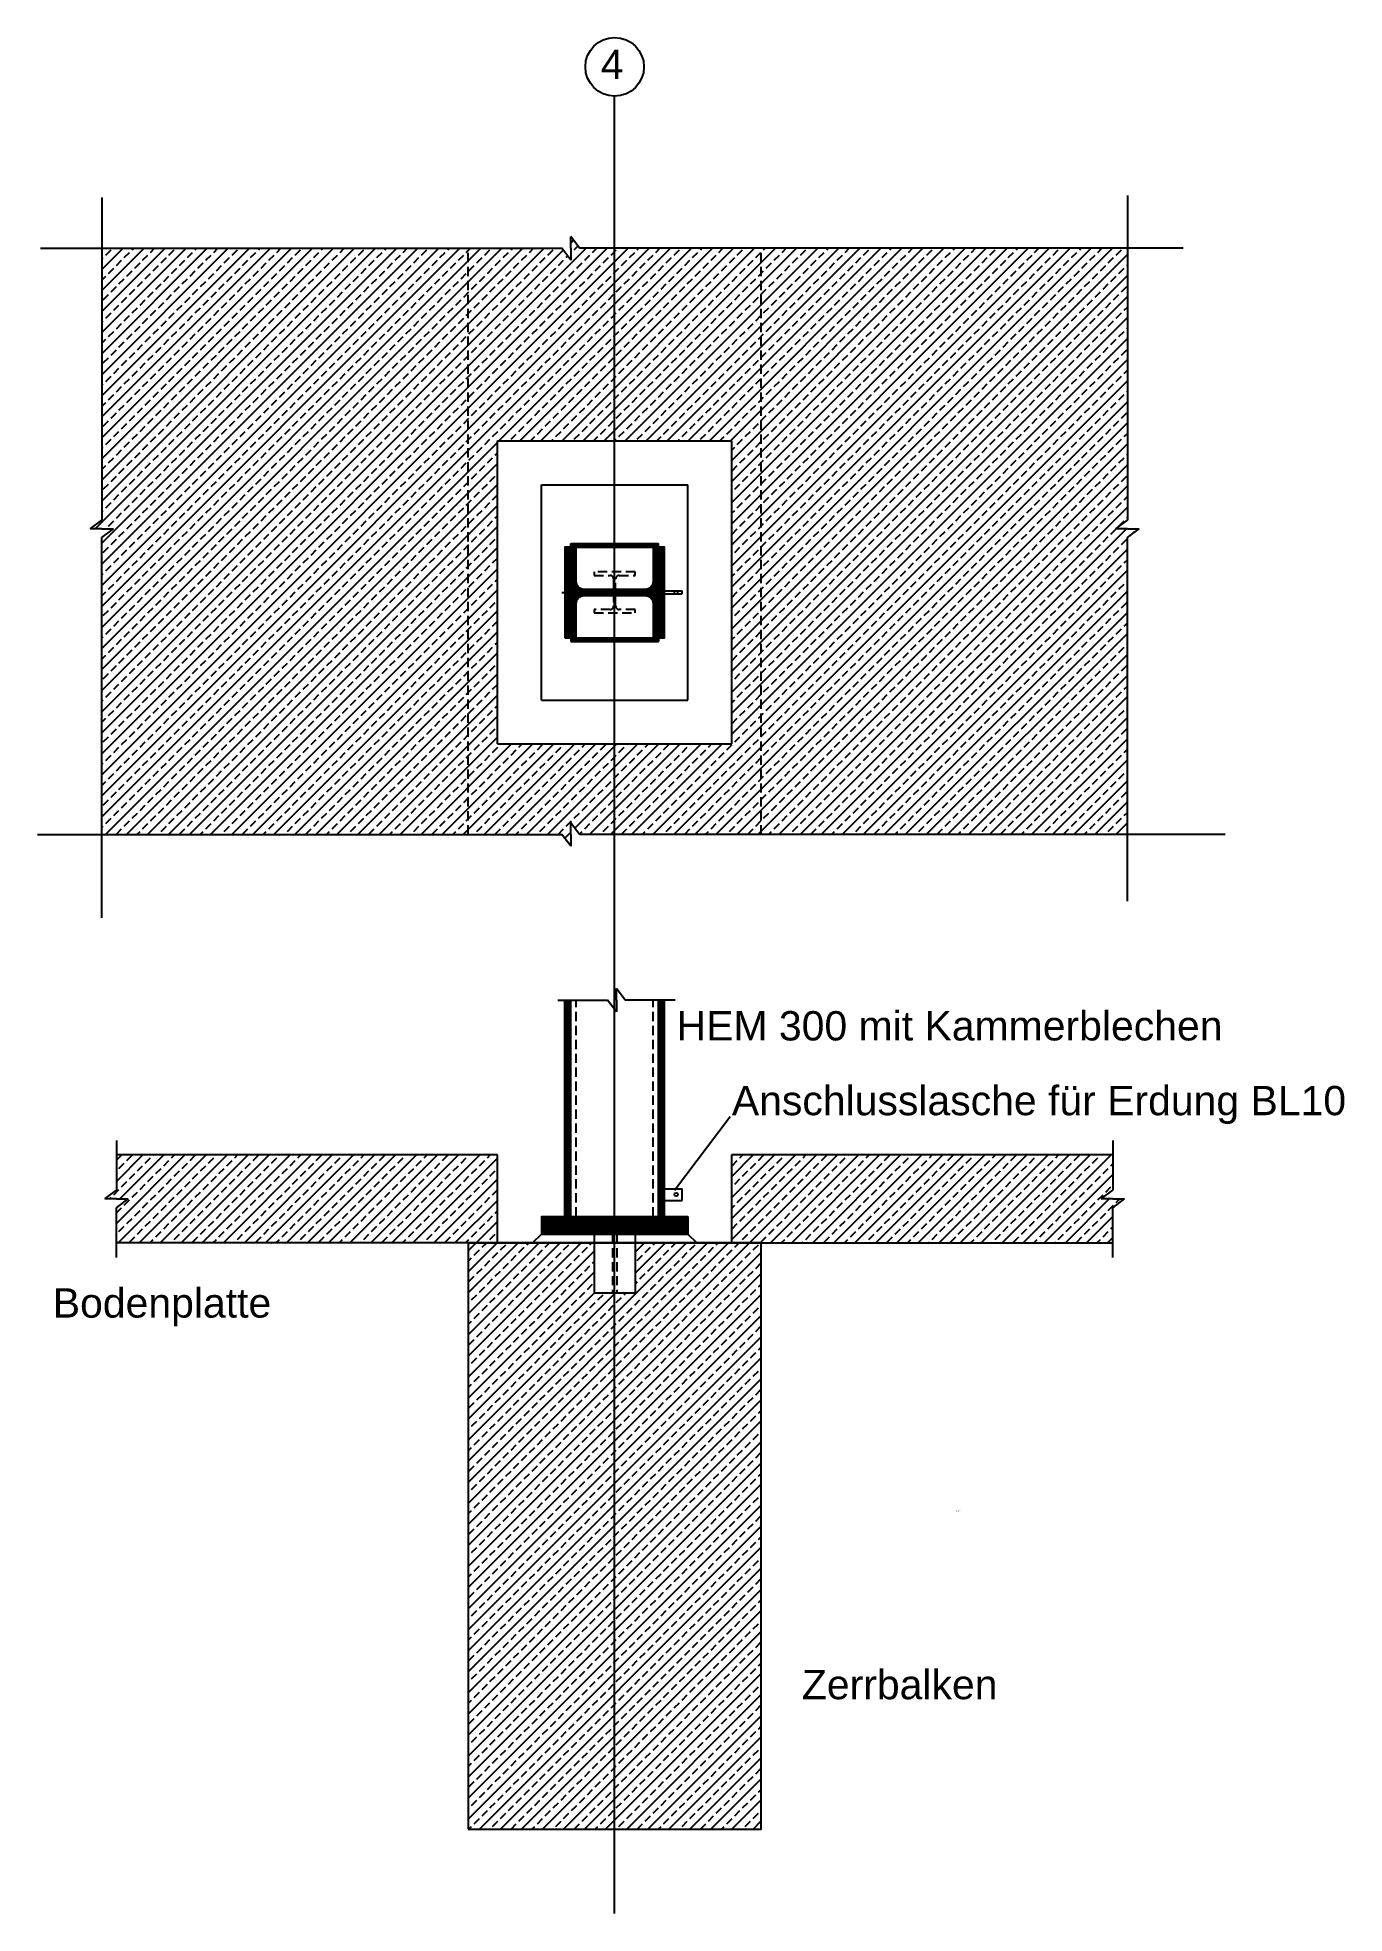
# Model space of a CAD drawing. Header units: millimetres. Extents: x -772 to 3689, y 305 to 6705.
import ezdxf

# ---------------------------------------------------------------- set-up
doc = ezdxf.new("R2010")
doc.units = ezdxf.units.MM
doc.header["$LTSCALE"] = 5
doc.linetypes.add('STRICHPUNKT', pattern=[25.4, 12.7, -6.35, 0, -6.35])
doc.linetypes.add('VERDECKT', pattern=[9.525, 6.35, -3.175])
doc.layers.add('1', color=7, linetype='Continuous')
doc.layers.add('3', color=2, linetype='STRICHPUNKT')
doc.styles.get("Standard").update_dxf_attribs({"font": 'arial.ttf'})
pattern_1 = [(45, (0, 0), (-4.490128, 4.490128), []), (45, (0, 3.175), (-4.490128, 4.490128), [])]

msp = doc.modelspace()

# ---------------------------------------------------------------- hatches: boundary and pattern name
h = msp.add_hatch()
h.set_pattern_fill('ANSI33', color=256, scale=8)
h.paths.add_polyline_path([(697.8, 5985.8), (-552.2, 5985.8), (-552.2, 5058.7), (-592.2, 5028.7), (-552.2, 5028.7), (-512.2, 5028.7), (-552.2, 4998.7), (-552.2, 3985.8), (697.8, 3985.8)])
h.paths.add_polyline_path([(1197.8, 5985.8), (1077.8, 5985.8), (1047.8, 6025.8), (1047.8, 5985.8), (1047.8, 5945.8), (1017.8, 5985.8), (697.8, 5985.8), (697.8, 3985.8), (1017.8, 3985.8), (1047.8, 3945.8), (1047.8, 3985.8), (1047.8, 4025.8), (1077.8, 3985.8), (1197.8, 3985.8), (1197.8, 4294.7), (797.8, 4294.7), (797.8, 5328.7), (1197.8, 5328.7)])
h.paths.add_polyline_path([(1697.8, 5985.8), (1197.8, 5985.8), (1197.8, 5328.7), (1597.8, 5328.7), (1597.8, 4294.7), (1197.8, 4294.7), (1197.8, 3985.8), (1697.8, 3985.8)])
h.paths.add_polyline_path([(2947.8, 5985.8), (1697.8, 5985.8), (1697.8, 3985.8), (2947.8, 3985.8), (2947.8, 4998.7), (2987.8, 5028.7), (2947.8, 5028.7), (2907.8, 5028.7), (2947.8, 5058.7)])
h = msp.add_hatch()
h.set_pattern_fill('STEEL', color=256, scale=2)
h.set_pattern_definition(pattern_1)
h.paths.add_polyline_path([(1367.8, 4966.7), (1328.8, 4966.7), (1328.8, 4849.2, -0.414214), (1301.8, 4822.2), (1197.8, 4822.2), (1197.8, 4811.7), (1367.8, 4811.7)])
h.paths.add_polyline_path([(1367.8, 4811.7), (1197.8, 4811.7), (1197.8, 4801.2), (1301.8, 4801.2, -0.414214), (1328.8, 4774.2), (1328.8, 4656.7), (1367.8, 4656.7)])
h.paths.add_polyline_path([(1066.8, 4966.7), (1047.8, 4966.7), (1027.8, 4966.7), (1027.8, 4811.7), (1197.8, 4811.7), (1197.8, 4822.2), (1093.8, 4822.2, -0.414214), (1066.8, 4849.2)])
h.paths.add_polyline_path([(1066.8, 4774.2, -0.414214), (1093.8, 4801.2), (1197.8, 4801.2), (1197.8, 4811.7), (1027.8, 4811.7), (1027.8, 4656.7), (1066.8, 4656.7)])
h.paths.add_polyline_path([(1197.8, 4978.7), (1047.8, 4978.7), (1047.8, 4966.7), (1066.8, 4966.7), (1197.8, 4966.7)])
h.paths.add_polyline_path([(1347.8, 4978.7), (1197.8, 4978.7), (1197.8, 4966.7), (1347.8, 4966.7)])
h.paths.add_polyline_path([(1347.8, 4656.7), (1197.8, 4656.7), (1197.8, 4644.7), (1347.8, 4644.7)])
h.paths.add_polyline_path([(1197.8, 4656.7), (1047.8, 4656.7), (1047.8, 4644.7), (1197.8, 4644.7)])
h = msp.add_hatch()
h.set_pattern_fill('STEEL', color=256, scale=2)
h.set_pattern_definition(pattern_1)
h.paths.add_polyline_path([(1197.8, 2682.4), (947.8, 2682.4), (947.8, 2622.4), (1197.8, 2622.4)])
h.paths.add_polyline_path([(1447.8, 2682.4), (1197.8, 2682.4), (1197.8, 2622.4), (1447.8, 2622.4)])
h.paths.add_polyline_path([(1367.8, 3420.5), (1347.8, 3420.5), (1347.8, 2682.4), (1367.8, 2682.4)])
h.paths.add_polyline_path([(1047.8, 3420.5), (1027.8, 3420.5), (1027.8, 2682.4), (1047.8, 2682.4)])
h = msp.add_hatch()
h.set_pattern_fill('ANSI33', color=256, scale=8)
h.paths.add_polyline_path([(797.8, 2892.4), (-502.2, 2892.4), (-502.2, 2772.4), (-542.2, 2742.4), (-502.2, 2742.4), (-462.2, 2742.4), (-502.2, 2712.4), (-502.2, 2592.4), (697.8, 2592.4), (797.8, 2592.4)])
h.paths.add_polyline_path([(1197.8, 2422.4), (1127.8, 2422.4), (1127.8, 2592.4), (697.8, 2592.4), (697.8, 592.4), (1197.8, 592.4)])
h.paths.add_polyline_path([(1697.8, 2592.4), (1267.8, 2592.4), (1267.8, 2422.4), (1197.8, 2422.4), (1197.8, 592.4), (1697.8, 592.4)])
h.paths.add_polyline_path([(2897.8, 2772.4), (2897.8, 2892.4), (1597.8, 2892.4), (1597.8, 2592.4), (1697.8, 2592.4), (2897.8, 2592.4), (2897.8, 2712.4), (2937.8, 2742.4), (2897.8, 2742.4), (2857.8, 2742.4)])

# ---------------------------------------------------------------- linework, layer by layer
at = {"color": 1}
msp.add_line((1197.8, 304.6), (1197.8, 6505), dxfattribs=at)
for p, q in [((-552.2, 6159.6), (-552.2, 5058.7)), ((2947.8, 6166.3), (2947.8, 5058.7)), ((1047.8, 5985.8), (1047.8, 6025.8)), ((1077.8, 5985.8), (1047.8, 6025.8)), ((-762.2, 5985.8), (1017.8, 5985.8)), ((1047.8, 5945.8), (1017.8, 5985.8)), ((1047.8, 5985.8), (1047.8, 5945.8)), ((3138.1, 5985.8), (1077.8, 5985.8)), ((797.8, 5328.7), (1597.8, 5328.7)), ((797.8, 4294.7), (797.8, 5328.7)), ((1597.8, 4294.7), (1597.8, 5328.7)), ((947.8, 5178.7), (1447.8, 5178.7)), ((947.8, 4444.7), (947.8, 5178.7)), ((1447.8, 4444.7), (1447.8, 5178.7)), ((-592.2, 5028.7), (-552.2, 5058.7)), ((2907.8, 5028.7), (2947.8, 5058.7)), ((-552.2, 5028.7), (-592.2, 5028.7)), ((-552.2, 5028.7), (-512.2, 5028.7)), ((-552.2, 4998.7), (-512.2, 5028.7)), ((-552.2, 3701.4), (-552.2, 4998.7)), ((2947.8, 5028.7), (2907.8, 5028.7)), ((2947.8, 5028.7), (2987.8, 5028.7)), ((2947.8, 4998.7), (2987.8, 5028.7)), ((2947.8, 3758.8), (2947.8, 4998.7)), ((1047.8, 4966.7), (1047.8, 4978.7)), ((1047.8, 4978.7), (1347.8, 4978.7)), ((1047.8, 4966.7), (1347.8, 4966.7)), ((1347.8, 4966.7), (1347.8, 4978.7)), ((1367.8, 4816.7), (1427.8, 4816.7)), ((1367.8, 4806.7), (1427.8, 4806.7)), ((1427.8, 4806.7), (1427.8, 4816.7)), ((1047.8, 4656.7), (1047.8, 4644.7)), ((1047.8, 4656.7), (1347.8, 4656.7)), ((1047.8, 4644.7), (1347.8, 4644.7)), ((1347.8, 4656.7), (1347.8, 4644.7)), ((947.8, 4444.7), (1447.8, 4444.7)), ((797.8, 4294.7), (1597.8, 4294.7)), ((-772, 3985.8), (1017.8, 3985.8)), ((1047.8, 3945.8), (1017.8, 3985.8)), ((1047.8, 3985.8), (1047.8, 4025.8)), ((1077.8, 3985.8), (1047.8, 4025.8)), ((1047.8, 3985.8), (1047.8, 3945.8)), ((3281.5, 3985.8), (1077.8, 3985.8)), ((1204, 3420.5), (1204, 3460.5)), ((1234, 3420.5), (1204, 3460.5)), ((1004, 3420.5), (1174, 3420.5)), ((1027.8, 2682.4), (1027.8, 3420.5)), ((1047.8, 2682.4), (1047.8, 3420.5)), ((1204, 3380.5), (1174, 3420.5)), ((1204, 3420.5), (1204, 3380.5)), ((1404, 3420.5), (1234, 3420.5)), ((1347.8, 2682.4), (1347.8, 3420.5)), ((1367.8, 2682.4), (1367.8, 3420.5)), ((1402.3, 2772.4), (1591.8, 3023.3)), ((-502.2, 2942.4), (-502.2, 2772.4)), ((797.8, 2892.4), (-502.2, 2892.4)), ((797.8, 2592.4), (797.8, 2892.4)), ((2897.8, 2892.4), (1597.8, 2892.4)), ((1597.8, 2592.4), (1597.8, 2892.4)), ((2897.8, 2942.4), (2897.8, 2772.4)), ((-542.2, 2742.4), (-502.2, 2772.4)), ((1367.8, 2777.4), (1427.8, 2777.4)), ((1427.8, 2737.4), (1427.8, 2777.4)), ((2857.8, 2742.4), (2897.8, 2772.4)), ((-502.2, 2742.4), (-542.2, 2742.4)), ((-502.2, 2742.4), (-462.2, 2742.4)), ((-502.2, 2712.4), (-462.2, 2742.4)), ((-502.2, 2542.4), (-502.2, 2712.4)), ((1367.8, 2737.4), (1427.8, 2737.4)), ((2897.8, 2742.4), (2857.8, 2742.4)), ((2897.8, 2742.4), (2937.8, 2742.4)), ((2897.8, 2712.4), (2937.8, 2742.4)), ((2897.8, 2542.4), (2897.8, 2712.4)), ((947.8, 2682.4), (1447.8, 2682.4)), ((947.8, 2682.4), (947.8, 2622.4)), ((1447.8, 2682.4), (1447.8, 2622.4)), ((697.8, 2592.4), (-502.2, 2592.4)), ((697.8, 2592.4), (1697.8, 2592.4)), ((947.8, 2622.4), (917.8, 2592.4)), ((947.8, 2622.4), (1447.8, 2622.4)), ((1127.8, 2622.4), (1127.8, 2422.4)), ((1267.8, 2622.4), (1267.8, 2422.4)), ((1447.8, 2622.4), (1477.8, 2592.4)), ((1697.8, 2592.4), (2897.8, 2592.4)), ((1127.8, 2422.4), (1267.8, 2422.4))]:
    msp.add_line(p, q)
at = {"linetype": 'VERDECKT'}
for p, q in [((697.8, 3985.8), (697.8, 5985.8)), ((1697.8, 3985.8), (1697.8, 5985.8)), ((1401.8, 4806.7), (1401.8, 4816.7)), ((1413.8, 4806.7), (1413.8, 4816.7)), ((1066.8, 2682.4), (1066.8, 3420.5)), ((1328.8, 2682.4), (1328.8, 3420.5)), ((1190.8, 2622.4), (1190.8, 2422.4)), ((1204.8, 2622.4), (1204.8, 2422.4))]:
    msp.add_line(p, q, dxfattribs=at)
msp.add_lwpolyline([(697.8, 592.4), (1697.8, 592.4), (1697.8, 2592.4), (697.8, 2592.4)], close=True)
for centre, radius in [((1197.8, 6605), 100), ((1407.8, 2757.4), 6)]:
    msp.add_circle(centre, radius)
at = {"layer": '1'}
msp.add_lwpolyline([(1027.8, 4656.7), (1066.8, 4656.7), (1066.8, 4774.2, -0.414214), (1093.8, 4801.2), (1301.8, 4801.2, -0.414214), (1328.8, 4774.2), (1328.8, 4656.7), (1367.8, 4656.7), (1367.8, 4966.7), (1328.8, 4966.7), (1328.8, 4849.2, -0.414214), (1301.8, 4822.2), (1093.8, 4822.2, -0.414214), (1066.8, 4849.2), (1066.8, 4966.7), (1027.8, 4966.7), (1027.8, 4656.7)], format="xyb", dxfattribs=at)
at = {"layer": '1', "linetype": 'VERDECKT'}
msp.add_lwpolyline([(1127.8, 4881.7), (1127.8, 4869.7), (1182.3, 4869.7, -0.414214), (1194.3, 4857.7), (1194.3, 4765.7, -0.414214), (1182.3, 4753.7), (1127.8, 4753.7), (1127.8, 4741.7), (1267.8, 4741.7), (1267.8, 4753.7), (1213.3, 4753.7, -0.414214), (1201.3, 4765.7), (1201.3, 4857.7, -0.414214), (1213.3, 4869.7), (1267.8, 4869.7), (1267.8, 4881.7), (1127.8, 4881.7)], format="xyb", dxfattribs=at)
at = {"layer": '3'}
msp.add_line((1017.8, 4811.7), (1377.8, 4811.7), dxfattribs=at)

# ---------------------------------------------------------------- texts
for s, p in [('4', (1150.3, 6563.4)), ('HEM 300 mit Kammerblechen', (1409.3, 3283.2)), ('Anschlusslasche für Erdung BL10', (1597.8, 3028.1)), ('Bodenplatte', (-719.8, 2337.6)), ('Zerrbalken', (1836.8, 1035.6))]:
    msp.add_text(s, height=100).set_placement(p)
at = {"insert": (2363.9, 1679.6), "char_height": 2.5, "attachment_point": 1}
msp.add_mtext_dynamic_manual_height_columns('Zerbalken', width=177.869, gutter_width=12.5, heights=[0], dxfattribs=at)

doc.saveas('drawing.dxf')
